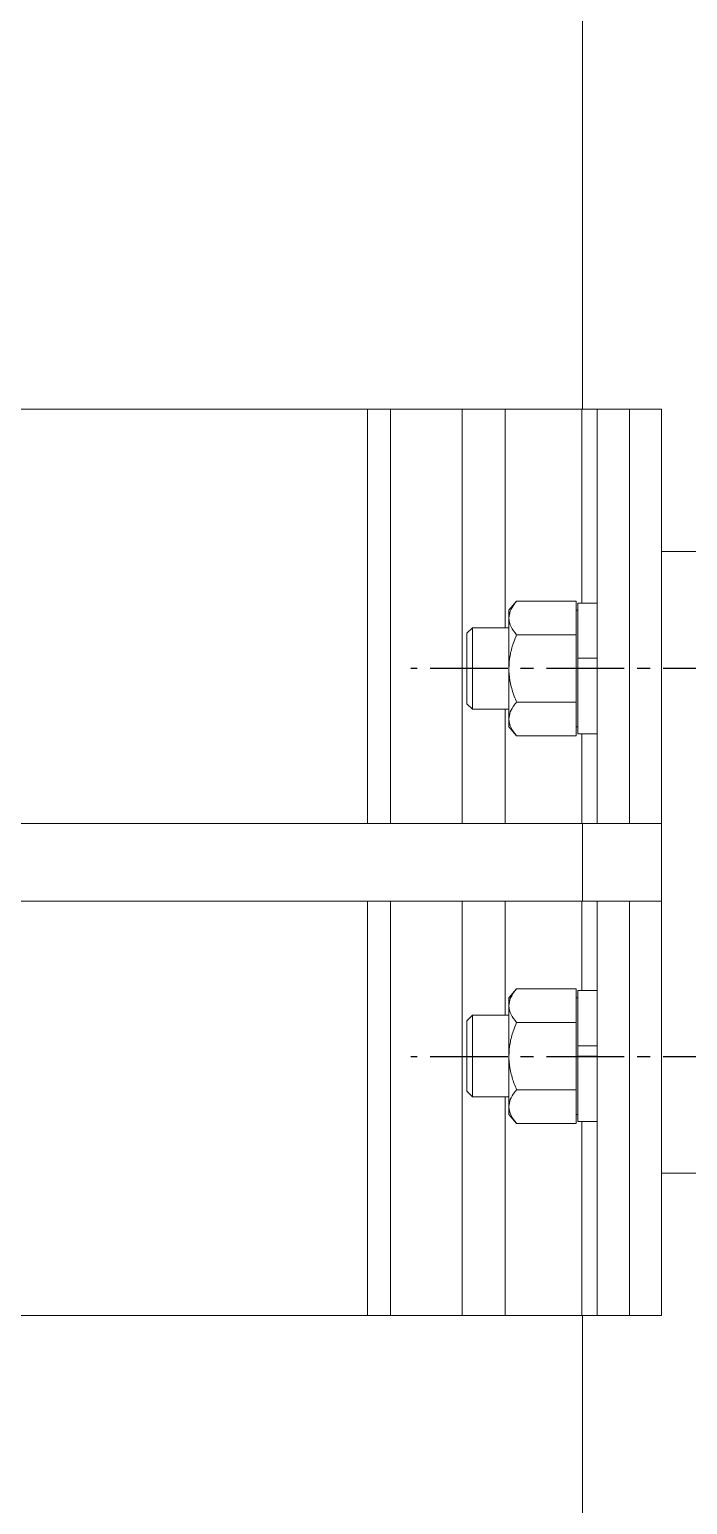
# Model space of a CAD drawing. Header units: millimetres. Extents: x 1587714 to 3094800, y -694377 to -413614.
# Drawn here: x 2046962.1 to 2047123.5, y -549902.9 to -549541.4 of the extents above; entities that cross this region are included whole.
import ezdxf

# ---------------------------------------------------------------- set-up
doc = ezdxf.new("R2010")
doc.units = ezdxf.units.MM
doc.linetypes.add('CENTER2', pattern=[28.575, 19.05, -3.175, 3.175, -3.175])
for name, color, linetype in [('0_EJES', 1, 'CENTER2'), ('M0_EQUIPOS', 7, 'Continuous'), ('M2_PLBULONES', 2, 'Continuous')]:
    doc.layers.add(name, color=color, linetype=linetype)

msp = doc.modelspace()

# ---------------------------------------------------------------- linework, layer by layer
at = {"layer": '0_EJES'}
for p, q in [((2047136.5217, -549698.005), (2047055.5859, -549698.005)), ((2047136.5217, -549793.2048), (2047055.5859, -549793.2048))]:
    msp.add_line(p, q, dxfattribs=at)
at = {"layer": 'M0_EQUIPOS', "color": 1, "linetype": 'Continuous', "lineweight": 15}
for p, q in [((2047097.7201, -549179.822), (2047097.7201, -549634.4069)), ((2047097.7201, -549856.608), (2047097.7201, -551884.8049))]:
    msp.add_line(p, q, dxfattribs=at)
at = {"layer": 'M0_EQUIPOS', "linetype": 'Continuous', "lineweight": 15}
for p, q in [((2047050.5979, -549634.4081), (2047044.9691, -549634.4081)), ((2047044.9691, -549736.008), (2047044.9691, -549634.4081)), ((2047050.5979, -549736.008), (2047050.5979, -549634.4081)), ((2047082.9032, -549634.4078), (2047061.9306, -549634.4078)), ((2047078.7169, -549634.4078), (2047068.1646, -549634.4078)), ((2047068.1646, -549736.008), (2047068.1646, -549634.4078)), ((2047097.5597, -549634.4081), (2047078.7169, -549634.4078)), ((2047078.7169, -549688.005), (2047078.7169, -549634.4078)), ((2047082.9032, -549634.4078), (2047101.7461, -549634.4078)), ((2047101.3203, -549634.4081), (2047097.5597, -549634.4081)), ((2047097.5597, -549681.9521), (2047097.5597, -549634.4081)), ((2047101.3201, -549634.405), (2047097.7201, -549634.405)), ((2047101.3203, -549634.4052), (2047097.7201, -549634.4052)), ((2047097.7201, -549634.4052), (2047101.7461, -549634.4052)), ((2047101.3201, -549634.405), (2047101.3201, -549634.4052)), ((2047101.3203, -549634.405), (2047101.3201, -549634.405)), ((2047109.2203, -549634.4047), (2047101.3203, -549634.4047)), ((2047101.3203, -549634.4047), (2047101.3203, -549634.4052)), ((2047101.3203, -549634.4085), (2047101.3203, -549634.4081)), ((2047109.2203, -549634.4085), (2047101.3203, -549634.4085)), ((2047101.3203, -549736.0085), (2047101.3203, -549634.4085)), ((2047109.2203, -549634.4052), (2047101.7461, -549634.4052)), ((2047101.7461, -549634.4052), (2047101.7461, -549634.4061)), ((2047108.6203, -549634.4066), (2047108.6203, -549634.4081)), ((2047109.2203, -549634.4052), (2047109.2203, -549634.4047)), ((2047109.2203, -549634.4047), (2047117.1203, -549634.4047)), ((2047109.2203, -549634.4047), (2047109.2203, -549634.4085)), ((2047109.2203, -549634.4081), (2047109.2203, -549634.4085)), ((2047109.2203, -549736.0085), (2047109.2203, -549634.4085)), ((2047109.2203, -549634.4085), (2047117.1203, -549634.4085)), ((2047117.1203, -549634.4047), (2047117.1203, -549634.4085)), ((2047117.1203, -549634.4085), (2047117.1203, -549669.3049)), ((2047117.1203, -549669.3049), (2047117.1203, -549821.7049)), ((2047129.8203, -549669.3049), (2047117.1203, -549669.3049)), ((2047078.7169, -549736.008), (2047078.7169, -549708.005)), ((2047097.5597, -549736.008), (2047097.5597, -549714.0577)), ((2047050.5979, -549736.008), (2047044.9691, -549736.008)), ((2047050.5979, -549736.008), (2047068.1646, -549736.008)), ((2047078.7169, -549736.008), (2047068.1646, -549736.008)), ((2047097.5597, -549736.008), (2047078.7169, -549736.008)), ((2047101.3203, -549736.008), (2047097.5597, -549736.008)), ((2047097.7201, -549736.008), (2047097.7201, -549755.0068)), ((2047109.2203, -549736.0085), (2047101.3203, -549736.0085)), ((2047109.2203, -549736.0085), (2047117.1203, -549736.0085)), ((2047050.5979, -549755.008), (2047044.9691, -549755.008)), ((2047044.9691, -549856.608), (2047044.9691, -549755.008)), ((2047050.5979, -549856.608), (2047050.5979, -549755.008)), ((2047082.9032, -549755.0078), (2047061.9306, -549755.0078)), ((2047078.7169, -549755.0078), (2047068.1646, -549755.0078)), ((2047068.1646, -549856.608), (2047068.1646, -549755.0078)), ((2047097.5597, -549755.008), (2047078.7169, -549755.0078)), ((2047078.7169, -549783.0082), (2047078.7169, -549755.0078)), ((2047082.9032, -549755.0078), (2047101.7461, -549755.008)), ((2047101.3203, -549755.008), (2047097.5597, -549755.008)), ((2047097.5597, -549776.9554), (2047097.5597, -549755.008)), ((2047101.3203, -549755.0049), (2047097.7201, -549755.0049)), ((2047101.3203, -549755.0052), (2047097.7201, -549755.0052)), ((2047097.7201, -549755.0052), (2047101.7461, -549755.0052)), ((2047109.2203, -549755.0047), (2047101.3203, -549755.0047)), ((2047101.3203, -549755.0047), (2047101.3203, -549755.0052)), ((2047101.3203, -549755.0085), (2047101.3203, -549755.008)), ((2047109.2203, -549755.0085), (2047101.3203, -549755.0085)), ((2047101.3203, -549856.6084), (2047101.3203, -549755.0085)), ((2047109.2203, -549755.0052), (2047101.7461, -549755.0052)), ((2047101.7461, -549755.0052), (2047101.7461, -549755.0061)), ((2047109.2203, -549755.008), (2047101.7461, -549755.008)), ((2047108.6203, -549755.0066), (2047108.6203, -549755.008)), ((2047109.2203, -549755.0052), (2047109.2203, -549755.0047)), ((2047109.2203, -549755.0047), (2047117.1203, -549755.0047)), ((2047109.2203, -549755.0047), (2047109.2203, -549755.0085)), ((2047109.2203, -549755.008), (2047109.2203, -549755.0085)), ((2047109.2203, -549856.6084), (2047109.2203, -549755.0085)), ((2047109.2203, -549755.0085), (2047117.1203, -549755.0085)), ((2047078.7169, -549856.608), (2047078.7169, -549803.0084)), ((2047097.5597, -549856.608), (2047097.5597, -549809.0611)), ((2047117.1203, -549821.7049), (2047129.8203, -549821.7049)), ((2047117.1203, -549821.7049), (2047117.1203, -549856.6084)), ((2047050.5979, -549856.608), (2047044.9691, -549856.608)), ((2047050.5979, -549856.608), (2047068.1646, -549856.608)), ((2047078.7169, -549856.608), (2047068.1646, -549856.608)), ((2047097.5597, -549856.608), (2047078.7169, -549856.608)), ((2047101.3203, -549856.608), (2047097.5597, -549856.608)), ((2047109.2203, -549856.6084), (2047101.3203, -549856.6084)), ((2047109.2203, -549856.6084), (2047117.1203, -549856.6084))]:
    msp.add_line(p, q, dxfattribs=at)
at = {"layer": 'M0_EQUIPOS', "linetype": 'Continuous', "lineweight": 15, "flags": 128}
for points in [[(2047097.7201, -549634.4064), (2047097.8529, -549634.4064), (2047099.1058, -549634.4064), (2047100.0023, -549634.4064), (2047100.5407, -549634.4066), (2047100.7203, -549634.4066), (2047100.5407, -549634.4066), (2047100.0023, -549634.4069), (2047099.1058, -549634.4069), (2047097.8529, -549634.4069), (2047096.2456, -549634.4071), (2047094.2867, -549634.4071), (2047091.9793, -549634.4071), (2047089.3275, -549634.4073), (2047086.3357, -549634.4073), (2047083.0089, -549634.4073), (2047079.3527, -549634.4076), (2047075.3733, -549634.4076), (2047071.0773, -549634.4076), (2047066.4721, -549634.4076), (2047061.5652, -549634.4078), (2047056.365, -549634.4078), (2047050.8803, -549634.4078), (2047045.1202, -549634.4078), (2047039.0945, -549634.4081), (2047032.8133, -549634.4081), (2047026.2872, -549634.4081), (2047019.527, -549634.4081), (2047012.5443, -549634.4083), (2047005.3508, -549634.4083), (2046997.9585, -549634.4083), (2046990.3799, -549634.4083), (2046982.6277, -549634.4083), (2046974.7151, -549634.4083), (2046966.6552, -549634.4085), (2046958.4617, -549634.4085)], [(2046959.9075, -549634.4085), (2046968.1876, -549634.4085), (2046976.3389, -549634.4085), (2046984.3485, -549634.4085), (2046992.2036, -549634.4083), (2046999.8918, -549634.4083), (2047007.4008, -549634.4083), (2047014.7187, -549634.4083), (2047021.8338, -549634.4083), (2047028.7349, -549634.4081), (2047035.411, -549634.4081), (2047041.8514, -549634.4081), (2047048.0458, -549634.4081), (2047053.9846, -549634.4081), (2047059.6581, -549634.4078), (2047065.0575, -549634.4078), (2047070.174, -549634.4078), (2047074.9996, -549634.4076), (2047079.5266, -549634.4076), (2047083.7478, -549634.4076), (2047087.6565, -549634.4076), (2047091.2464, -549634.4073), (2047094.5119, -549634.4073), (2047097.4477, -549634.4073), (2047100.0493, -549634.4071), (2047102.3123, -549634.4071), (2047104.2334, -549634.4071), (2047105.8093, -549634.4069), (2047107.0377, -549634.4069), (2047107.9165, -549634.4069), (2047108.4443, -549634.4066), (2047108.6203, -549634.4066), (2047108.4443, -549634.4066), (2047107.9165, -549634.4064), (2047107.0377, -549634.4064), (2047105.8093, -549634.4064), (2047104.2334, -549634.4061), (2047102.3123, -549634.4061), (2047100.0493, -549634.4061), (2047097.7201, -549634.4059)], [(2047044.9691, -549634.4081), (2047047.2108, -549634.4081), (2047049.4187, -549634.4081), (2047051.5924, -549634.4081), (2047053.7313, -549634.4081), (2047055.835, -549634.4078), (2047057.9031, -549634.4078), (2047059.9351, -549634.4078), (2047061.9306, -549634.4078)], [(2047050.5979, -549634.4081), (2047052.9196, -549634.4081), (2047055.2063, -549634.4081), (2047057.4575, -549634.4081), (2047059.6727, -549634.4081), (2047061.8515, -549634.4081), (2047063.9934, -549634.4081), (2047066.0979, -549634.4078), (2047068.1646, -549634.4078)], [(2047109.2203, -549634.4081), (2047109.0928, -549634.4081), (2047108.7132, -549634.4081), (2047108.0876, -549634.4081), (2047107.226, -549634.4081), (2047106.142, -549634.4081), (2047104.8532, -549634.4081), (2047103.38, -549634.4081), (2047101.7461, -549634.4078)], [(2046957.514, -549736.0085), (2046959.9075, -549736.0085), (2046968.1876, -549736.0085), (2046976.3389, -549736.0085), (2046984.3485, -549736.0085), (2046992.2036, -549736.0085), (2046999.8918, -549736.0085), (2047007.4008, -549736.0082), (2047014.7187, -549736.0082), (2047021.8338, -549736.0082), (2047028.7349, -549736.0082), (2047035.411, -549736.0082), (2047041.8514, -549736.008), (2047044.9691, -549736.008)], [(2046958.4617, -549755.0085), (2046966.6552, -549755.0085), (2046974.7151, -549755.0083), (2046982.6277, -549755.0083), (2046990.3799, -549755.0083), (2046997.9585, -549755.0083), (2047005.3508, -549755.0083), (2047012.5443, -549755.0083), (2047019.527, -549755.008), (2047026.2872, -549755.008), (2047032.8133, -549755.008), (2047039.0945, -549755.008), (2047045.1202, -549755.008), (2047050.8803, -549755.0078), (2047056.365, -549755.0078), (2047061.5652, -549755.0078), (2047066.4721, -549755.0076), (2047071.0773, -549755.0076), (2047075.3733, -549755.0076), (2047079.3527, -549755.0076), (2047083.0089, -549755.0073), (2047086.3357, -549755.0073), (2047089.3275, -549755.0073), (2047091.9793, -549755.0071), (2047094.2867, -549755.0071), (2047096.2456, -549755.0071), (2047097.8529, -549755.0068), (2047099.1058, -549755.0068), (2047100.0023, -549755.0068), (2047100.5407, -549755.0066), (2047100.7203, -549755.0066), (2047100.5407, -549755.0066), (2047100.0023, -549755.0064), (2047099.1058, -549755.0064), (2047097.8529, -549755.0064), (2047097.7201, -549755.0064)], [(2047097.7201, -549755.0059), (2047100.0493, -549755.0061), (2047102.3123, -549755.0061), (2047104.2334, -549755.0061), (2047105.8093, -549755.0064), (2047107.0377, -549755.0064), (2047107.9165, -549755.0064), (2047108.4443, -549755.0066), (2047108.6203, -549755.0066), (2047108.4443, -549755.0066), (2047107.9165, -549755.0068), (2047107.0377, -549755.0068), (2047105.8093, -549755.0068), (2047104.2334, -549755.0071), (2047102.3123, -549755.0071), (2047100.0493, -549755.0071), (2047097.4477, -549755.0073), (2047094.5119, -549755.0073), (2047091.2464, -549755.0073), (2047087.6565, -549755.0076), (2047083.7478, -549755.0076), (2047079.5266, -549755.0076), (2047074.9996, -549755.0078), (2047070.174, -549755.0078), (2047065.0575, -549755.0078), (2047059.6581, -549755.0078), (2047053.9846, -549755.008), (2047048.0458, -549755.008), (2047041.8514, -549755.008), (2047035.411, -549755.008), (2047028.7349, -549755.0083), (2047021.8338, -549755.0083), (2047014.7187, -549755.0083), (2047007.4008, -549755.0083), (2046999.8918, -549755.0083), (2046992.2036, -549755.0085), (2046984.3485, -549755.0085), (2046976.3389, -549755.0085), (2046968.1876, -549755.0085), (2046959.9075, -549755.0085)], [(2047044.9691, -549755.008), (2047047.2108, -549755.008), (2047049.4187, -549755.008), (2047051.5924, -549755.008), (2047053.7313, -549755.008), (2047055.835, -549755.008), (2047057.9031, -549755.0078), (2047059.9351, -549755.0078), (2047061.9306, -549755.0078)], [(2047050.5979, -549755.008), (2047052.9196, -549755.008), (2047055.2063, -549755.008), (2047057.4575, -549755.008), (2047059.6727, -549755.008), (2047061.8515, -549755.008), (2047063.9934, -549755.008), (2047066.0979, -549755.008), (2047068.1646, -549755.0078)], [(2047044.9691, -549856.608), (2047041.8514, -549856.608), (2047035.411, -549856.6082), (2047028.7349, -549856.6082), (2047021.8338, -549856.6082), (2047014.7187, -549856.6082), (2047007.4008, -549856.6082), (2046999.8918, -549856.6084), (2046992.2036, -549856.6084), (2046984.3485, -549856.6084), (2046976.3389, -549856.6084), (2046968.1876, -549856.6084), (2046959.9075, -549856.6084), (2046957.514, -549856.6084)]]:
    msp.add_lwpolyline(points, dxfattribs=at)
at = {"layer": 'M2_PLBULONES', "linetype": 'Continuous', "lineweight": 15}
for p, q in [((2047079.6541, -549683.7175), (2047081.5591, -549681.5072)), ((2047096.1387, -549681.5072), (2047081.5591, -549681.5072)), ((2047096.1387, -549681.5072), (2047096.1387, -549685.6316)), ((2047096.5451, -549681.9521), (2047101.3203, -549681.9521)), ((2047096.5451, -549681.9521), (2047096.5451, -549695.494)), ((2047079.6541, -549685.6316), (2047079.6541, -549683.7175)), ((2047079.6541, -549698.005), (2047079.6541, -549685.6316)), ((2047096.1387, -549683.7175), (2047096.5451, -549683.7175)), ((2047096.1387, -549685.6316), (2047096.1387, -549689.7562)), ((2047069.3403, -549689.379), (2047070.7143, -549688.005)), ((2047069.3403, -549706.631), (2047069.3403, -549689.379)), ((2047070.7143, -549688.005), (2047079.6541, -549688.005)), ((2047070.7143, -549708.005), (2047070.7143, -549688.005)), ((2047096.1387, -549689.7562), (2047081.5591, -549689.7562)), ((2047096.1387, -549698.005), (2047096.1387, -549689.7562)), ((2047096.5451, -549695.494), (2047101.3203, -549695.494)), ((2047096.5451, -549695.7701), (2047096.5451, -549695.494)), ((2047096.5451, -549698.005), (2047096.5451, -549695.7701)), ((2047079.6541, -549698.005), (2047079.6541, -549710.3782)), ((2047096.1387, -549706.2541), (2047096.1387, -549698.005)), ((2047096.5451, -549698.005), (2047101.3203, -549698.005)), ((2047096.5451, -549698.005), (2047096.5451, -549714.0577)), ((2047070.7143, -549708.005), (2047069.3403, -549706.631)), ((2047079.6541, -549708.005), (2047070.7143, -549708.005)), ((2047096.1387, -549706.2541), (2047081.5591, -549706.2541)), ((2047096.1387, -549706.2541), (2047096.1387, -549710.3782)), ((2047079.6541, -549712.2925), (2047079.6541, -549710.3782)), ((2047081.5591, -549714.5026), (2047079.6541, -549712.2925)), ((2047096.1387, -549710.3782), (2047096.1387, -549714.5026)), ((2047096.5451, -549712.2925), (2047096.1387, -549712.2925)), ((2047096.1387, -549714.5026), (2047081.5591, -549714.5026)), ((2047101.3203, -549714.0577), (2047096.5451, -549714.0577)), ((2047079.6541, -549778.7207), (2047081.5591, -549776.5105)), ((2047096.1387, -549776.5105), (2047081.5591, -549776.5105)), ((2047096.1387, -549776.5105), (2047096.1387, -549780.6349)), ((2047096.5451, -549776.9554), (2047101.3203, -549776.9554)), ((2047096.5451, -549776.9554), (2047096.5451, -549790.4971)), ((2047079.6541, -549780.6349), (2047079.6541, -549778.7207)), ((2047079.6541, -549793.0084), (2047079.6541, -549780.6349)), ((2047096.1387, -549778.7207), (2047096.5451, -549778.7207)), ((2047096.1387, -549780.6349), (2047096.1387, -549784.7596)), ((2047069.3403, -549784.3822), (2047070.7143, -549783.0082)), ((2047069.3403, -549801.6344), (2047069.3403, -549784.3822)), ((2047070.7143, -549783.0082), (2047079.6541, -549783.0082)), ((2047070.7143, -549803.0084), (2047070.7143, -549783.0082)), ((2047096.1387, -549784.7596), (2047081.5591, -549784.7596)), ((2047096.1387, -549793.0084), (2047096.1387, -549784.7596)), ((2047096.5451, -549790.4971), (2047101.3203, -549790.4971)), ((2047096.5451, -549790.7735), (2047096.5451, -549790.4971)), ((2047096.5451, -549793.0084), (2047096.5451, -549790.7735)), ((2047079.6541, -549793.0084), (2047079.6541, -549805.3816)), ((2047096.1387, -549801.2572), (2047096.1387, -549793.0084)), ((2047096.5451, -549793.0084), (2047101.3203, -549793.0084)), ((2047096.5451, -549793.0084), (2047096.5451, -549809.0611)), ((2047070.7143, -549803.0084), (2047069.3403, -549801.6344)), ((2047096.1387, -549801.2572), (2047081.5591, -549801.2572)), ((2047096.1387, -549801.2572), (2047096.1387, -549805.3816)), ((2047079.6541, -549803.0084), (2047070.7143, -549803.0084)), ((2047079.6541, -549807.2959), (2047079.6541, -549805.3816)), ((2047096.1387, -549805.3816), (2047096.1387, -549809.506)), ((2047081.5591, -549809.506), (2047079.6541, -549807.2959)), ((2047096.1387, -549809.506), (2047081.5591, -549809.506)), ((2047096.5451, -549807.2959), (2047096.1387, -549807.2959)), ((2047101.3203, -549809.0611), (2047096.5451, -549809.0611))]:
    msp.add_line(p, q, dxfattribs=at)
at = {"layer": 'M2_PLBULONES', "linetype": 'Continuous', "lineweight": 15, "flags": 128}
for points in [[(2047096.5451, -549698.005), (2047096.5451, -549698.005)], [(2047096.5451, -549793.0084), (2047096.5451, -549793.0084)]]:
    msp.add_lwpolyline(points, dxfattribs=at)
at = {"layer": 'M2_PLBULONES', "linetype": 'Continuous', "lineweight": 15}
for points, knots in [([(2047079.6541, -549685.6316), (2047079.7266, -549685.0543), (2047079.8742, -549683.8788), (2047080.7286, -549682.5119), (2047081.372, -549681.7336), (2047081.5591, -549681.5072)], [0, 0, 0, 0, 0.40629305, 0.82727179, 1, 1, 1, 1]), ([(2047081.5591, -549689.7562), (2047081.0587, -549689.1149), (2047080.0397, -549687.8089), (2047079.6578, -549686.3823), (2047079.6542, -549685.651), (2047079.6541, -549685.6316)], [0, 0, 0, 0, 0.48434245, 0.98632817, 1, 1, 1, 1]), ([(2047081.5591, -549689.7562), (2047081.2761, -549690.4546), (2047080.6064, -549692.1069), (2047079.8345, -549694.8605), (2047079.7147, -549696.948), (2047079.6541, -549698.005)], [0, 0, 0, 0, 0.26544679, 0.62808024, 1, 1, 1, 1]), ([(2047079.6541, -549698.005), (2047079.6562, -549698.194), (2047079.6694, -549699.4301), (2047079.9822, -549701.7369), (2047080.7443, -549704.2854), (2047081.3577, -549705.7674), (2047081.5591, -549706.2541)], [0, 0, 0, 0, 0.0665313, 0.43528245, 0.81454371, 1, 1, 1, 1]), ([(2047079.6541, -549710.3782), (2047079.7266, -549709.801), (2047079.8742, -549708.6257), (2047080.7286, -549707.2588), (2047081.372, -549706.4805), (2047081.5591, -549706.2541)], [0, 0, 0, 0, 0.40628481, 0.82726995, 1, 1, 1, 1]), ([(2047081.5591, -549714.5026), (2047081.0587, -549713.8611), (2047080.0397, -549712.5546), (2047079.6577, -549711.1313), (2047079.6542, -549710.3977), (2047079.6541, -549710.3782)], [0, 0, 0, 0, 0.48433558, 0.98631407, 1, 1, 1, 1]), ([(2047079.6541, -549780.6349), (2047079.7266, -549780.0576), (2047079.8742, -549778.8821), (2047080.7286, -549777.5153), (2047081.372, -549776.737), (2047081.5591, -549776.5105)], [0, 0, 0, 0, 0.40629305, 0.82727179, 1, 1, 1, 1]), ([(2047081.5591, -549784.7596), (2047081.0587, -549784.1182), (2047080.0397, -549782.8122), (2047079.6578, -549781.3857), (2047079.6542, -549780.6543), (2047079.6541, -549780.6349)], [0, 0, 0, 0, 0.48434282, 0.98632892, 1, 1, 1, 1]), ([(2047081.5591, -549784.7596), (2047081.2761, -549785.4579), (2047080.6064, -549787.1103), (2047079.8345, -549789.8639), (2047079.7147, -549791.9514), (2047079.6541, -549793.0084)], [0, 0, 0, 0, 0.26544679, 0.62808024, 1, 1, 1, 1]), ([(2047079.6541, -549793.0084), (2047079.6562, -549793.1973), (2047079.6694, -549794.4334), (2047079.9822, -549796.7402), (2047080.7442, -549799.2887), (2047081.3577, -549800.7706), (2047081.5591, -549801.2572)], [0, 0, 0, 0, 0.06653303, 0.43529376, 0.81456487, 1, 1, 1, 1]), ([(2047079.6541, -549805.3816), (2047079.7266, -549804.8044), (2047079.8742, -549803.629), (2047080.7287, -549802.2623), (2047081.372, -549801.4837), (2047081.5591, -549801.2572)], [0, 0, 0, 0, 0.40628027, 0.82725922, 1, 1, 1, 1]), ([(2047081.5591, -549809.506), (2047081.0587, -549808.8648), (2047080.0397, -549807.5589), (2047079.6578, -549806.1324), (2047079.6542, -549805.401), (2047079.6541, -549805.3816)], [0, 0, 0, 0, 0.48433565, 0.98632885, 1, 1, 1, 1])]:
    msp.add_open_spline(points, degree=3, knots=knots, dxfattribs=at)

doc.saveas('drawing.dxf')
